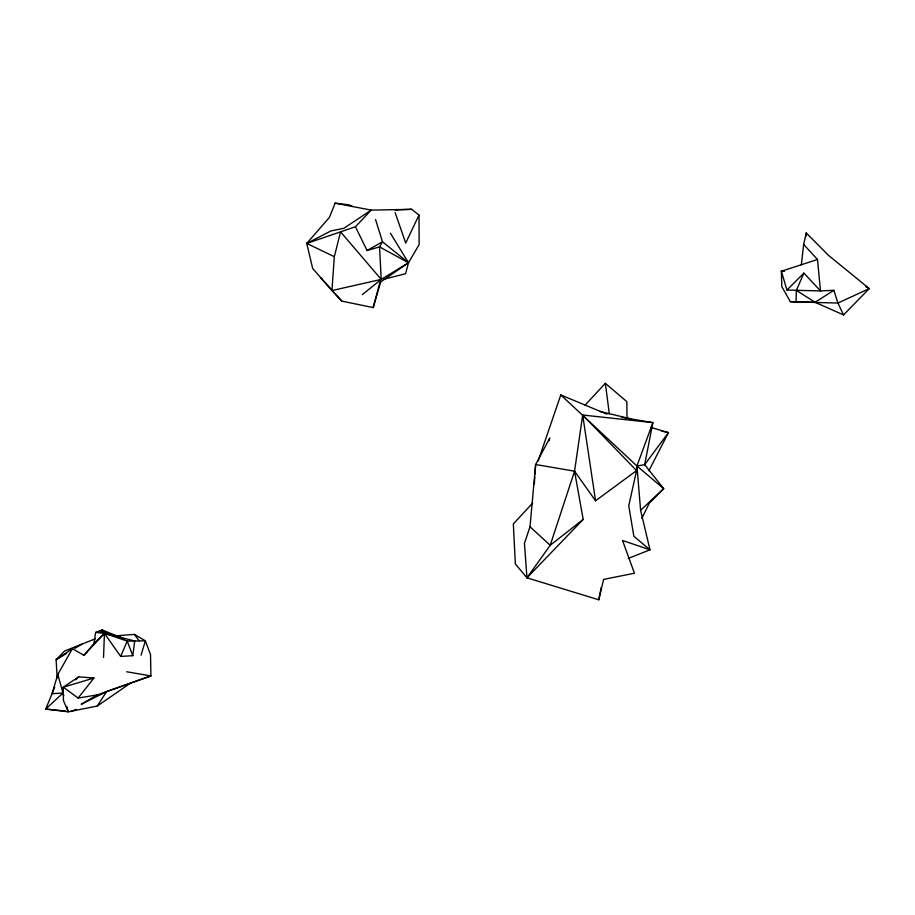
<?xml version="1.0" encoding="UTF-8"?>
<svg xmlns="http://www.w3.org/2000/svg" width="915" height="915" viewBox="0 0 915 915"><rect width="100%" height="100%" fill="white"/><g stroke="black" fill="none" stroke-linecap="round" stroke-linejoin="round"><path stroke-width="1.37" d="M865.67 286.498L869.25 288.602L837.934 303.037L796.061 301.961L796.37 290.375L803.896 273.105L820.492 290.936L833.84 290.295L837.934 303.037L843.538 314.932L869.25 288.602L828.464 255.319L806.252 232.97L803.656 244.465L801.334 264.824M103.532 657.45L104.447 633.329L99.987 630.744L95.64 632.402L93.993 643.451L84.02 655.312L72.377 648.724L56.112 659.715L57.165 678.004M66.749 706.46L68.259 711.836L45.75 709.068L62.986 693.01L63.318 687.176L78.656 676.837L93.948 678.026L78.118 698.076L63.318 687.176L63.41 700.513L68.259 711.836L97.276 706.037L130.925 682.853M534.314 483.944L534.795 477.001M534.978 474.222L535.641 464.511L549.789 438.033L548.954 440.744M375.562 219.577L382.481 241.777L379.542 246.89L381.223 279.395L331.928 290.57L312.656 268.427L306.754 243.436L329.423 217.381L335.142 203.164L371.216 210.118L411.659 209.318L419.001 215.071L419.139 244.591L408.49 262.754L381.223 279.395L340.563 231.861L334.33 256.669L331.928 290.57L341.798 301.115L373.194 307.577L380.857 281.248M538.089 461.206L560.781 394.948L636.943 465.964L640.603 510.284L649.993 549.824L622.52 540.479L634.427 573.248L603.603 579.412L598.799 599.794L526.96 577.822L524.444 543.293L530.014 526.788L535.641 464.511L574.551 471.179L595.562 500.791L636.565 470.596L636.943 465.964L652.875 422.627L621.491 417.274M93.993 643.451L104.447 633.329L120.666 656.421L132.789 655.7L134.699 640.98L104.447 633.329L95.64 632.402M532.713 503.033L513.338 523.929L515.351 563.937L526.96 577.822L550.212 545.271L574.551 471.179L582.695 415.021L652.875 422.627L644.663 464.66L663.695 488.679L649.375 503.021L641.838 518.279M598.799 599.794L601.166 587.521M390.419 233.199L408.49 262.754L405.608 273.699L383.945 279.235M373.194 307.577L379.885 282.483L408.49 262.754L382.481 241.777L367.075 250.516L355.443 226.76L371.216 210.118L343.926 228.27L330.921 230.946L306.754 243.436L334.33 256.669M141.093 655.197L145.359 640.82L134.413 634.415L114.318 635.936M72.377 648.724L57.794 674.447L52.041 693.707L62.986 693.01M100.787 632.208L101.565 629.692L124.703 639.173M54.683 687.268L45.75 709.068L65.32 711.012M120.666 656.421L127.231 641.095L145.359 640.82L150.529 654.637L150.906 675.922L97.425 694.862L78.118 698.076M419.001 215.071L405.7 243.047L395.131 212.6M648.907 470.71L668.453 432.589L650.622 427.339M97.276 706.037L106.575 691.58L150.906 675.922L126.682 671.77M84.02 655.312L104.447 633.329L127.231 641.095L132.789 655.7M585.12 405.082L605.353 383.328L626.821 401.628L627.015 418.086M526.96 577.822L583.187 519.423L574.551 471.179M75.716 679.868L78.656 676.837M786.934 290.055L820.492 290.936L817.507 259.494L781.376 271.229L786.934 290.055L803.896 273.105M640.603 510.284L663.695 488.679L636.943 465.964L644.663 464.66L668.453 432.589L661.556 431.091M362.34 294.596L381.223 279.395M583.187 519.423L550.212 545.271L530.014 526.788M308.927 241.857L306.754 243.436L355.443 226.76M833.84 290.295L815.093 302.293L790.366 301.664L781.81 286.635L781.376 271.229L784.086 271.137M66.646 653.344L56.112 659.715L64.576 651.034L95.492 638.727M74.847 648.392L81.87 644.149M97.425 694.862L81.218 704.298L106.575 691.58M70.913 711.561L76.162 709.365M628.193 558.447L649.993 549.824L633.855 536.259L628.754 505.801L636.565 470.596L582.695 415.021L595.562 500.791M63.318 687.176L93.948 678.026M367.075 250.516L379.542 246.89L408.49 262.754M395.086 209.981L411.659 209.318M781.376 271.229L784.121 271.286M790.366 301.664L796.061 301.961M335.142 203.164L348.89 204.823L352.744 206.573M599.817 411.43L630.824 418.864M99.987 630.744L122.29 637.835M560.781 394.948L606.919 414.163M843.538 314.932L815.093 302.293L796.37 290.375M101.565 629.692L107.272 632.86M803.656 244.465L817.507 259.494M320.467 277.405L341.798 301.115M134.413 634.415L139.229 640.912M57.794 674.447L63.741 695.697M605.353 383.328L609.31 413.843M806.252 232.97L806.298 235.818"/></g></svg>
